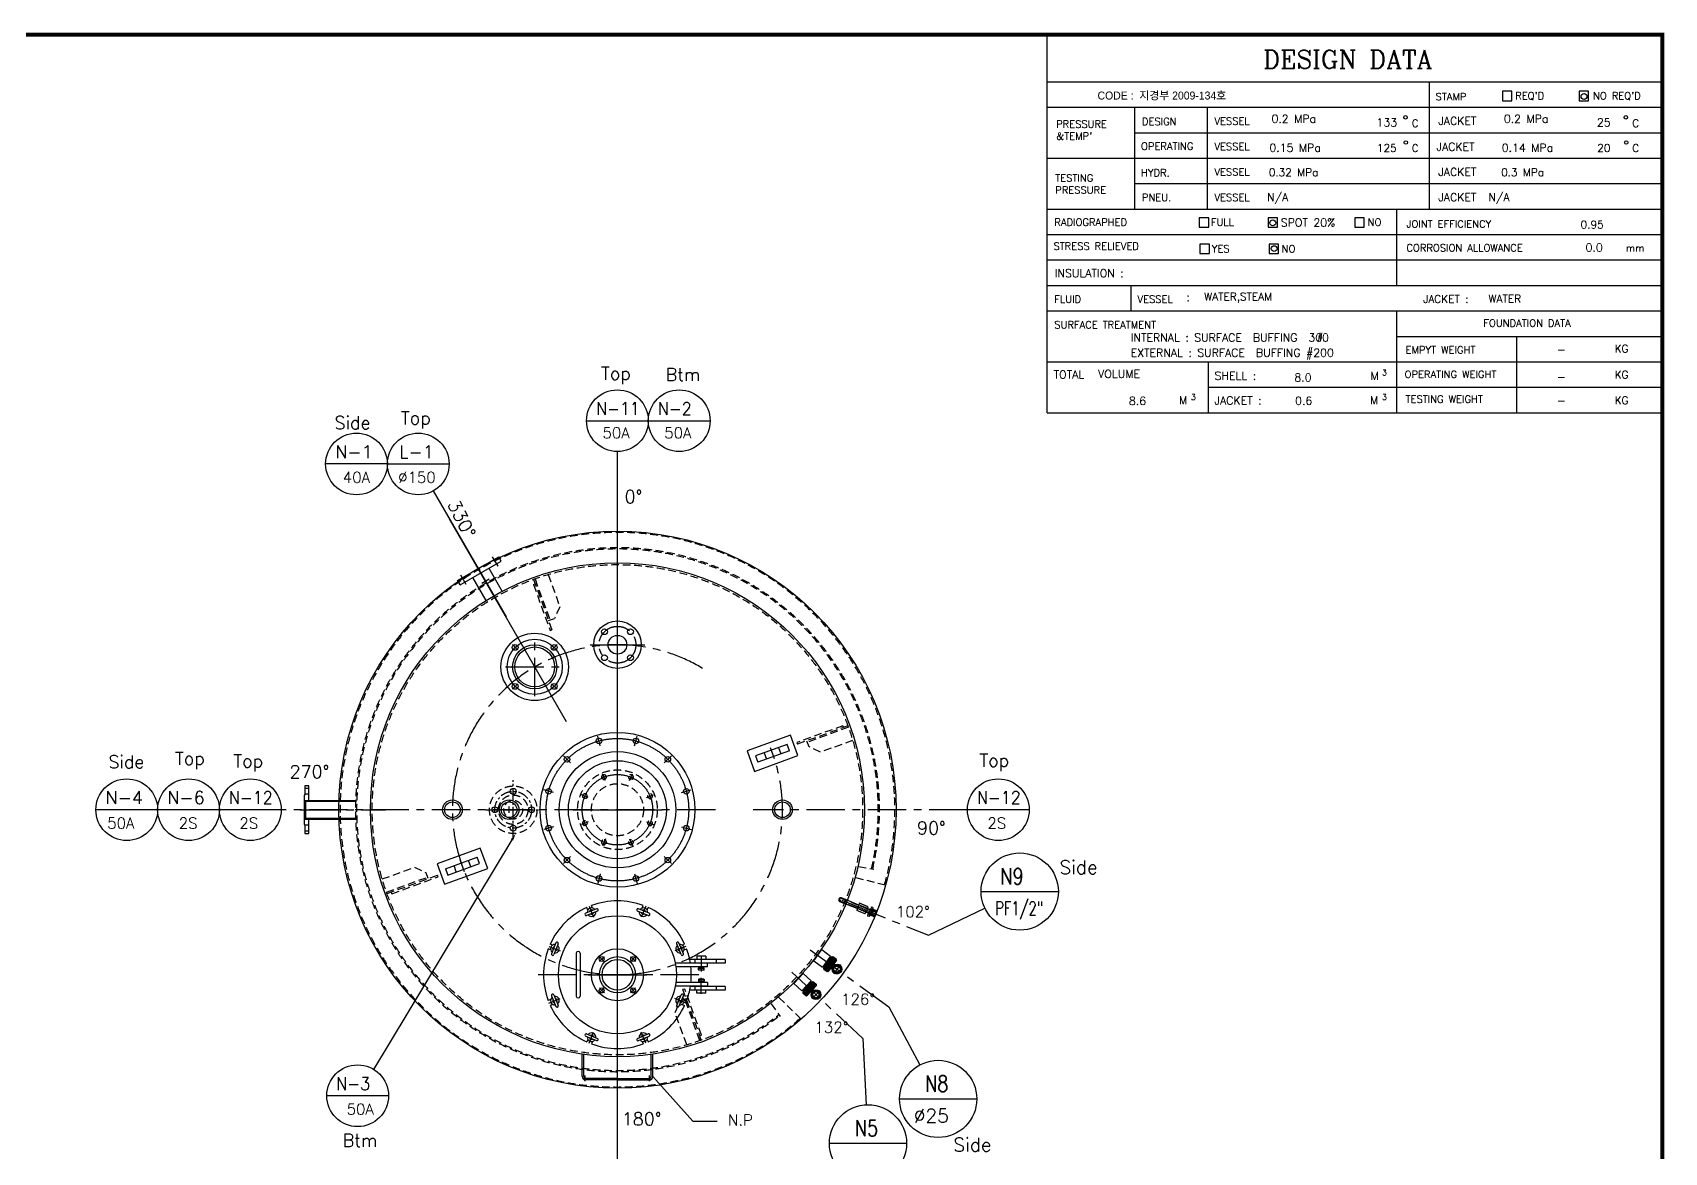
# Model space of a CAD drawing. Extents: x -25020 to 82531, y -53367 to 83281.
# Drawn here: x 4775 to 10098, y 3420 to 7075 of the extents above; entities that cross this region are included whole.
import ezdxf

# ---------------------------------------------------------------- set-up
doc = ezdxf.new("R2010")
doc.units = 0
doc.header["$LTSCALE"] = 100
doc.header["$MEASUREMENT"] = 0
for name, pattern in [('CADRA_SOLID', [0]), ('CENTER', [2, 1.25, -0.25, 0.25, -0.25]), ('CENTER2', [1.125, 0.75, -0.125, 0.125, -0.125]), ('HIDDEN', [0.375, 0.25, -0.125]), ('PHANTOM', [2.5, 1.25, -0.25, 0.25, -0.25, 0.25, -0.25])]:
    doc.linetypes.add(name, pattern=pattern)
doc.layers.get('0').update_dxf_attribs({"linetype": 'CONTINUOUS'})
for name, color, linetype in [('1', 1, 'CENTER'), ('2', 2, 'HIDDEN'), ('3', 3, 'CADRA_SOLID'), ('4', 4, 'CONTINUOUS'), ('CEN', 1, 'CENTER'), ('CENTER', 1, 'CENTER'), ('HIDDEN', 2, 'HIDDEN'), ('L1', 1, 'CENTER'), ('L3', 3, 'CONTINUOUS'), ('L8', 4, 'HIDDEN'), ('L9', 1, 'PHANTOM'), ('REV', 7, 'CONTINUOUS')]:
    doc.layers.add(name, color=color, linetype=linetype)
doc.layers.add('치수선', color=4, linetype='CONTINUOUS', lineweight=5)
doc.styles.add('LKK', font='')
doc.styles.add('ROMANC', font='romanc')
doc.styles.add('ROMANS', font='romans.shx')
doc.styles.get('LKK').set_extended_font_data('Dotum')

msp = doc.modelspace()

# ---------------------------------------------------------------- linework, layer by layer
at = {"lineweight": -2}
for p, q in [((6161.25, 5286.43), (6295.48, 5363.93)), ((6169.25, 5272.58), (6303.48, 5350.08)), ((6262.56, 5326.45), (6306.15, 5250.96)), ((6303.48, 5350.08), (6295.48, 5363.93)), ((6169.25, 5272.58), (6161.25, 5286.43)), ((6210.17, 5296.2), (6253.75, 5220.71)), ((6263.94, 5290.76), (6240.39, 5277.16)), ((5662.17, 4586.31), (5660.17, 4586.31)), ((5660.17, 4586.31), (5660.17, 4490.31)), ((5676.17, 4615.81), (5662.17, 4615.81)), ((5662.17, 4615.81), (5662.17, 4586.31)), ((5676.17, 4607.81), (5662.17, 4607.81)), ((5676.17, 4588.81), (5662.17, 4588.81)), ((5676.17, 4568.86), (5676.17, 4615.81)), ((5660.17, 4568.86), (5831.67, 4568.86)), ((5665.17, 4568.86), (5665.17, 4507.76)), ((5665.17, 4566.06), (5831.67, 4566.06)), ((5660.17, 4507.76), (5831.67, 4507.76)), ((5660.17, 4490.31), (5662.17, 4490.31)), ((5662.17, 4490.31), (5662.17, 4460.81)), ((5676.17, 4487.81), (5662.17, 4487.81)), ((5665.17, 4510.56), (5831.67, 4510.56)), ((5676.17, 4460.81), (5676.17, 4507.76)), ((5676.17, 4468.81), (5662.17, 4468.81)), ((5662.17, 4460.81), (5676.17, 4460.81)), ((6614.12, 4214.95), (6579.01, 4200.41)), ((6617.18, 4207.56), (6582.07, 4193.02)), ((6585.98, 4211.01), (6582.65, 4219.07)), ((6601.69, 4217.52), (6598.35, 4225.58)), ((6783.26, 4193.02), (6748.16, 4207.56)), ((6786.32, 4200.41), (6751.22, 4214.95)), ((6763.65, 4217.52), (6766.98, 4225.58)), ((6779.35, 4211.01), (6782.69, 4219.07)), ((7472.62, 4232.79), (7463.26, 4209.61)), ((7516.74, 4208.49), (7498.19, 4215.99)), ((7511.87, 4196.44), (7493.32, 4203.93)), ((6471.46, 4096.49), (6463.4, 4099.83)), ((6482.06, 4103.46), (6467.52, 4068.36)), ((6489.46, 4100.4), (6474.91, 4065.3)), ((6890.42, 4065.3), (6875.88, 4100.4)), ((6897.81, 4068.36), (6883.27, 4103.46)), ((6893.87, 4096.49), (6901.93, 4099.83)), ((6464.96, 4080.79), (6456.9, 4084.13)), ((6548.52, 4069.81), (6548.52, 3929.81)), ((6560.52, 4069.81), (6560.52, 3929.81)), ((6900.37, 4080.79), (6908.44, 4084.13)), ((7033.9, 4049.81), (6918.42, 4049.81)), ((6935.17, 4049.81), (6935.17, 4037.81)), ((6941.67, 4059.81), (6941.67, 4049.81)), ((6970.67, 4059.81), (6941.67, 4059.81)), ((6970.67, 4059.81), (6970.67, 4049.81)), ((7005.17, 4049.81), (7005.17, 4037.81)), ((7033.9, 4049.81), (7033.9, 4037.81)), ((7323.08, 4045.36), (7349.53, 4081.76)), ((7349.53, 4081.76), (7378.26, 4060.89)), ((7378.26, 4060.89), (7351.81, 4024.48)), ((7382.6, 4058.36), (7355.56, 4021.14)), ((7379.31, 4056.39), (7356.42, 4024.87)), ((7397.16, 4047.78), (7370.12, 4010.56)), ((7378.74, 4055.6), (7375.91, 4057.65)), ((7380.81, 4057.05), (7379.31, 4056.39)), ((7381.36, 4056.66), (7380.81, 4057.05)), ((7384.4, 4058.28), (7383.99, 4058.58)), ((7384.4, 4058.28), (7385.79, 4058.5)), ((7396.31, 4050.86), (7385.79, 4058.5)), ((7396.53, 4049.47), (7396.31, 4050.86)), ((6976.17, 4037.31), (6871.38, 4037.31)), ((6976.17, 4025.31), (6873.42, 4025.31)), ((7033.9, 4037.81), (6920.65, 4037.81)), ((6947.17, 4024.81), (6947.17, 4025.31)), ((6965.17, 4024.81), (6947.17, 4024.81)), ((6947.17, 4020.81), (6948.17, 4021.81)), ((6947.17, 4020.81), (6965.17, 4020.81)), ((6947.17, 4015.81), (6947.17, 4020.81)), ((6947.17, 4015.81), (6965.17, 4015.81)), ((6948.17, 4014.81), (6947.17, 4015.81)), ((6948.17, 4014.81), (6948.17, 4024.81)), ((6964.17, 4021.81), (6948.17, 4021.81)), ((6964.17, 4014.81), (6948.17, 4014.81)), ((6964.17, 4014.81), (6964.17, 4024.81)), ((6964.17, 4021.81), (6965.17, 4020.81)), ((6964.17, 4014.81), (6965.17, 4015.81)), ((6965.17, 4024.81), (6965.17, 4025.31)), ((6965.17, 4015.81), (6965.17, 4020.81)), ((6976.17, 4025.31), (6976.17, 4037.31)), ((7258.21, 3970.98), (7288.9, 4003.89)), ((7288.9, 4003.89), (7314.87, 3979.67)), ((7323.08, 4045.36), (7351.81, 4024.48)), ((7356.99, 4025.66), (7354.16, 4027.72)), ((7356.18, 4019.45), (7355.78, 4019.74)), ((7356.18, 4019.45), (7356.41, 4018.05)), ((7356.42, 4024.87), (7356.24, 4023.24)), ((7356.79, 4022.84), (7356.24, 4023.24)), ((7366.92, 4010.41), (7356.41, 4018.05)), ((7368.32, 4010.63), (7366.92, 4010.41)), ((7368.72, 4010.34), (7368.32, 4010.63)), ((7383.78, 4022.89), (7380.7, 4025.12)), ((7389.65, 4030.98), (7386.58, 4033.21)), ((6976.17, 3962.31), (6871.38, 3962.31)), ((6976.17, 3974.31), (6873.42, 3974.31)), ((7033.9, 3949.81), (6918.42, 3949.81)), ((7033.9, 3961.81), (6920.65, 3961.81)), ((6935.17, 3961.81), (6935.17, 3949.81)), ((6941.67, 3939.81), (6941.67, 3949.81)), ((6970.67, 3939.81), (6941.67, 3939.81)), ((6948.17, 3984.81), (6947.17, 3983.81)), ((6947.17, 3983.81), (6947.17, 3978.81)), ((6947.17, 3983.81), (6965.17, 3983.81)), ((6947.17, 3978.81), (6948.17, 3977.81)), ((6947.17, 3978.81), (6965.17, 3978.81)), ((6947.17, 3974.81), (6947.17, 3974.31)), ((6965.17, 3974.81), (6947.17, 3974.81)), ((6948.17, 3984.81), (6948.17, 3974.81)), ((6964.17, 3984.81), (6948.17, 3984.81)), ((6964.17, 3977.81), (6948.17, 3977.81)), ((6964.17, 3984.81), (6965.17, 3983.81)), ((6964.17, 3984.81), (6964.17, 3974.81)), ((6964.17, 3977.81), (6965.17, 3978.81)), ((6965.17, 3983.81), (6965.17, 3978.81)), ((6965.17, 3974.81), (6965.17, 3974.31)), ((6970.67, 3939.81), (6970.67, 3949.81)), ((6976.17, 3974.31), (6976.17, 3962.31)), ((7005.17, 3961.81), (7005.17, 3949.81)), ((7033.9, 3961.81), (7033.9, 3949.81)), ((7258.21, 3970.98), (7284.18, 3946.76)), ((7314.87, 3979.67), (7284.18, 3946.76)), ((7289.47, 3947.3), (7286.91, 3949.69)), ((7318.87, 3976.63), (7287.49, 3942.99)), ((7287.91, 3941.23), (7287.54, 3941.57)), ((7287.91, 3941.23), (7287.96, 3939.82)), ((7297.47, 3930.95), (7287.96, 3939.82)), ((7288.8, 3946.59), (7288.43, 3944.98)), ((7288.93, 3944.52), (7288.43, 3944.98)), ((7315.36, 3975.07), (7288.8, 3946.59)), ((7332.03, 3964.35), (7300.66, 3930.71)), ((7314.7, 3974.36), (7312.14, 3976.75)), ((7315.71, 3941.28), (7312.93, 3943.87)), ((7316.94, 3975.55), (7315.36, 3975.07)), ((7317.43, 3975.09), (7316.94, 3975.55)), ((7322.53, 3948.6), (7319.75, 3951.19)), ((7320.64, 3976.34), (7320.28, 3976.68)), ((7320.64, 3976.34), (7322.06, 3976.39)), ((7331.57, 3967.52), (7322.06, 3976.39)), ((7331.61, 3966.11), (7331.57, 3967.52)), ((6464.96, 3918.83), (6456.9, 3915.49)), ((6471.46, 3903.13), (6463.4, 3899.79)), ((6467.52, 3931.26), (6482.06, 3896.15)), ((6474.91, 3934.32), (6489.46, 3899.21)), ((6875.88, 3899.21), (6890.42, 3934.32)), ((6883.27, 3896.15), (6897.81, 3931.26)), ((6893.87, 3903.13), (6901.93, 3899.79)), ((6900.37, 3918.83), (6908.44, 3915.49)), ((7298.88, 3931), (7297.47, 3930.95)), ((7299.24, 3930.66), (7298.88, 3931)), ((6579.01, 3799.21), (6614.12, 3784.66)), ((6582.07, 3806.6), (6617.18, 3792.05)), ((6585.98, 3788.6), (6582.65, 3780.54)), ((6601.69, 3782.1), (6598.35, 3774.04)), ((6748.16, 3792.05), (6783.26, 3806.6)), ((6751.22, 3784.66), (6786.32, 3799.21)), ((6763.65, 3782.1), (6766.98, 3774.04)), ((6779.35, 3788.6), (6782.69, 3780.54))]:
    msp.add_line(p, q, dxfattribs=at)
at = {"color": 1, "linetype": 'CENTER', "lineweight": -2, "ltscale": 10}
for p, q in [((6643.26, 4633.44), (6634.05, 4655.67)), ((6722.07, 4633.44), (6731.28, 4655.67)), ((6587.54, 4577.71), (6565.3, 4586.92)), ((6777.79, 4577.71), (6800.03, 4586.92)), ((6537.01, 4538.31), (6828.33, 4538.31)), ((6587.54, 4498.9), (6565.3, 4489.69)), ((6777.79, 4498.9), (6800.03, 4489.69)), ((6643.26, 4443.18), (6634.05, 4420.94)), ((6722.07, 4443.18), (6731.28, 4420.94))]:
    msp.add_line(p, q, dxfattribs=at)
at = {"color": 0, "linetype": 'ByBlock', "lineweight": -2}
for p, q in [((7487.72, 4199.73), (7471.48, 4206.29)), ((7497.08, 4222.91), (7480.84, 4229.47))]:
    msp.add_line(p, q, dxfattribs=at)
at = {"color": 1, "lineweight": -2}
for p, q in [((7396.94, 4049.17), (7396.53, 4049.47)), ((7331.98, 3965.77), (7331.61, 3966.11))]:
    msp.add_line(p, q, dxfattribs=at)
at = {"color": 1, "linetype": 'CENTER', "lineweight": -2}
for p, q in [((7387.28, 4026.52), (7364.62, 4042.99)), ((7319.63, 3944.46), (7299.15, 3963.57))]:
    msp.add_line(p, q, dxfattribs=at)
at = {"linetype": 'CENTER2', "lineweight": -2, "ltscale": 20}
for p, q in [((6567.67, 3667.31), (6567.67, 3740.55)), ((6572.67, 3667.31), (6572.67, 3739.85)), ((6792.67, 3667.31), (6792.67, 3739.85)), ((6797.67, 3667.31), (6797.67, 3740.55))]:
    msp.add_line(p, q, dxfattribs=at)
at = {"linetype": 'Continuous', "lineweight": -2}
for p, q in [((6682.67, 3661.31), (6578.67, 3661.31)), ((6682.67, 3656.31), (6578.67, 3656.31)), ((6682.67, 3661.31), (6786.67, 3661.31)), ((6682.67, 3656.31), (6786.67, 3656.31))]:
    msp.add_line(p, q, dxfattribs=at)
at = {"linetype": 'Continuous', "lineweight": -2, "ltscale": 0.3}
msp.add_circle((6682.67, 4538.31), 909, dxfattribs=at)
at = {"linetype": 'Continuous', "lineweight": -2}
for centre, radius in [((6412.66, 5004.49), 110), ((6682.67, 5076.81), 77.5), ((6640.24, 5119.23), 9.5), ((6725.09, 5119.23), 9.5), ((6349.02, 5068.13), 9.5), ((6412.66, 5004.49), 72), ((6412.66, 5004.49), 65), ((6476.3, 5068.13), 9.5), ((6682.67, 5076.81), 30.55), ((6640.24, 5034.38), 9.5), ((6725.09, 5034.38), 9.5), ((6349.02, 4940.85), 9.5), ((6476.3, 4940.85), 9.5)]:
    msp.add_circle(centre, radius, dxfattribs=at)
at = {"color": 1, "linetype": 'CENTER', "lineweight": -2}
msp.add_circle((6682.67, 5076.81), 60, dxfattribs=at)
at = {"lineweight": -2}
for centre, radius in [((6682.67, 4538.31), 252.5), ((6622.49, 4762.89), 9), ((6742.84, 4762.89), 9), ((6682.67, 4538.31), 190), ((6518.26, 4702.71), 9), ((6682.67, 4538.31), 160), ((6847.07, 4702.71), 9), ((6458.09, 4598.48), 9), ((6907.24, 4598.48), 9), ((6144.17, 4538.3), 32), ((6144.17, 4538.3), 25.4), ((6329.17, 4538.32), 32), ((6329.17, 4538.32), 25.4), ((7221.17, 4538.3), 32), ((7221.17, 4538.3), 25.4), ((6458.09, 4478.13), 9), ((6907.24, 4478.13), 9), ((6518.26, 4373.91), 9), ((6847.07, 4373.91), 9), ((6622.49, 4313.73), 9), ((6742.84, 4313.73), 9), ((6682.67, 3999.81), 192.5), ((6682.67, 3999.81), 85), ((6631.4, 4051.07), 8), ((6682.67, 3999.81), 59), ((6682.67, 3999.81), 50), ((6733.93, 4051.07), 8), ((7399.01, 4018), 16), ((7399.01, 4018), 10), ((6631.4, 3948.54), 8), ((6733.93, 3948.54), 8), ((7330.24, 3934.57), 16), ((7330.24, 3934.57), 10)]:
    msp.add_circle(centre, radius, dxfattribs=at)
at = {"color": 1, "linetype": 'CENTER', "lineweight": -2, "ltscale": 10}
msp.add_circle((6682.67, 4538.31), 115, dxfattribs=at)
at = {"lineweight": -2}
for centre, radius, start, end in [((6682.67, 3999.81), 241, 114.52085, 155.47915), ((6598.09, 4203.98), 14, 39.10155, 185.89845), ((6598.09, 4203.98), 7.1, 56.78989, 168.21011), ((6682.67, 3999.81), 241, 69.52085, 110.47915), ((6615.65, 4211.26), 4, 292.5, 112.5), ((6749.69, 4211.26), 4, 67.5, 247.5), ((6767.24, 4203.98), 14, 354.10155, 140.89845), ((6767.24, 4203.98), 7.1, 11.78989, 123.21011), ((6682.67, 3999.81), 241, 24.52085, 65.47915), ((6580.54, 4196.71), 4, 112.5, 292.5), ((6598.09, 4203.98), 14, 219.10155, 5.89845), ((6598.09, 4203.98), 7.1, 236.78989, 348.21011), ((6767.24, 4203.98), 14, 174.10155, 320.89845), ((6767.24, 4203.98), 7.1, 191.78989, 303.21011), ((6784.79, 4196.71), 4, 247.5, 67.5), ((6485.76, 4101.93), 4, 337.5, 157.5), ((6879.57, 4101.93), 4, 22.5, 202.5), ((6682.67, 3999.81), 241, 159.52085, 200.47915), ((6478.49, 4084.38), 14, 84.10155, 230.89845), ((6471.22, 4066.83), 4, 157.5, 337.5), ((6478.49, 4084.38), 7.1, 101.78989, 213.21011), ((6478.49, 4084.38), 14, 264.10155, 50.89845), ((6478.49, 4084.38), 7.1, 281.78989, 33.21011), ((6554.52, 4069.81), 6, 0, 180), ((6886.84, 4084.38), 14, 129.10155, 275.89845), ((6886.84, 4084.38), 7.1, 146.78989, 258.21011), ((6886.84, 4084.38), 14, 309.10155, 95.89845), ((6886.84, 4084.38), 7.1, 326.78989, 78.21011), ((6894.11, 4066.83), 4, 202.5, 22.5), ((6682.67, 3999.81), 241, 8.95169, 20.47915), ((7383.41, 4057.77), 1, 54, 144), ((7396.35, 4048.36), 1, 324, 54), ((6682.67, 3999.81), 241, 353.92621, 6.07379), ((7356.37, 4020.55), 1, 144, 234), ((7369.31, 4011.15), 1, 234, 324), ((6682.67, 3999.81), 241, 339.52085, 351.04831), ((7288.22, 3942.3), 1, 137, 227), ((7319.6, 3975.95), 1, 47, 137), ((7331.3, 3965.03), 1, 317, 47), ((6682.67, 3999.81), 241, 204.52085, 245.47915), ((6478.49, 3915.23), 14, 129.10155, 275.89845), ((6471.22, 3932.79), 4, 22.5, 202.5), ((6478.49, 3915.23), 7.1, 146.78989, 258.21011), ((6478.49, 3915.23), 14, 309.10155, 95.89845), ((6478.49, 3915.23), 7.1, 326.78989, 78.21011), ((6485.76, 3897.68), 4, 202.5, 22.5), ((6554.52, 3929.81), 6, 180, 0), ((6682.67, 3999.81), 241, 294.52085, 335.47915), ((6886.84, 3915.23), 14, 84.10155, 230.89845), ((6879.57, 3897.68), 4, 157.5, 337.5), ((6886.84, 3915.23), 14, 264.10155, 50.89845), ((6886.84, 3915.23), 7.1, 281.78989, 33.21011), ((6894.11, 3932.79), 4, 337.5, 157.5), ((7299.93, 3931.39), 1, 227, 317), ((6580.54, 3802.9), 4, 67.5, 247.5), ((6598.09, 3795.63), 14, 174.10155, 320.89845), ((6598.09, 3795.63), 14, 354.10155, 140.89845), ((6598.09, 3795.63), 7.1, 191.78989, 303.21011), ((6598.09, 3795.63), 7.1, 11.78989, 123.21011), ((6615.65, 3788.36), 4, 247.5, 67.5), ((6749.69, 3788.36), 4, 112.5, 292.5), ((6767.24, 3795.63), 14, 39.10155, 185.89845), ((6767.24, 3795.63), 14, 219.10155, 5.89845), ((6767.24, 3795.63), 7.1, 56.78989, 168.21011), ((6767.24, 3795.63), 7.1, 236.78989, 348.21011), ((6784.79, 3802.9), 4, 292.5, 112.5), ((6682.67, 3999.81), 241, 249.52085, 290.47915)]:
    msp.add_arc(centre, radius, start, end, dxfattribs=at)
at = {"linetype": 'Continuous', "lineweight": -2, "ltscale": 20}
for centre, radius, start, end in [((6578.67, 3667.31), 11, 180, 270), ((6578.67, 3667.31), 6, 180, 270), ((6786.67, 3667.31), 6, 270, 0), ((6786.67, 3667.31), 11, 270, 0)]:
    msp.add_arc(centre, radius, start, end, dxfattribs=at)
at = {"layer": '1', "lineweight": -2}
for p, q in [((6293.15, 5332.97), (6275.5, 5363.54)), ((6189.23, 5272.97), (6171.58, 5303.54)), ((7824.68, 4538.31), (7125.58, 4538.31))]:
    msp.add_line(p, q, dxfattribs=at)
at = {"layer": '1', "color": 7, "linetype": 'Continuous', "lineweight": -2}
for p, q in [((7247.01, 4781.49), (7106.06, 4730.19)), ((7236.6, 4751.63), (7133.23, 4714.01)), ((7244.12, 4730.96), (7236.6, 4751.63)), ((7271.29, 4714.78), (7247.01, 4781.49)), ((7106.06, 4730.19), (7130.34, 4663.47)), ((7130.34, 4663.47), (7271.29, 4714.78)), ((7133.23, 4714.01), (7140.75, 4693.34)), ((7244.12, 4730.96), (7140.75, 4693.34)), ((6234.99, 4413.14), (6094.04, 4361.84)), ((6121.21, 4345.66), (6224.58, 4383.28)), ((6232.1, 4362.6), (6224.58, 4383.28)), ((6259.28, 4346.42), (6234.99, 4413.14)), ((6094.04, 4361.84), (6118.32, 4295.12)), ((6118.32, 4295.12), (6259.28, 4346.42)), ((6121.21, 4345.66), (6128.74, 4324.98)), ((6128.74, 4324.98), (6232.1, 4362.6))]:
    msp.add_line(p, q, dxfattribs=at)
at = {"layer": '1', "linetype": 'CENTER', "lineweight": -2, "ltscale": 0.3}
for p, q in [((6342.67, 4449.81), (6342.67, 4635.12)), ((6252.9, 4538.31), (6432.95, 4538.31))]:
    msp.add_line(p, q, dxfattribs=at)
at = {"layer": '1', "linetype": 'Continuous', "lineweight": -2}
for p, q in [((6319.17, 4538.32), (6339.17, 4538.32)), ((6329.17, 4528.32), (6329.17, 4548.32)), ((7697.41, 4128.49), (7881.62, 4216.84)), ((7568.07, 3895.17), (7669.65, 3705.53)), ((7483.07, 3792.05), (7493.89, 3575.29))]:
    msp.add_line(p, q, dxfattribs=at)
at = {"layer": '1', "linetype": 'CENTER', "lineweight": -2}
msp.add_line((6342.67, 4538.31), (6342.67, 4538.31), dxfattribs=at)
at = {"layer": '1', "linetype": 'Continuous', "lineweight": -2, "ltscale": 0.3}
msp.add_lwpolyline([(6338.41, 4439.88), (5887, 3690.98)], dxfattribs=at)
at = {"layer": '1', "color": 7, "linetype": 'Continuous', "lineweight": -2}
msp.add_circle((6682.67, 4538.31), 806, dxfattribs=at)
at = {"layer": '1', "linetype": 'CENTER', "lineweight": -2, "ltscale": 0.3}
msp.add_circle((6342.67, 4538.31), 60, dxfattribs=at)
at = {"layer": '1', "linetype": 'Continuous', "lineweight": -2, "ltscale": 0.3}
for centre in [(6342.67, 4598.31), (6282.67, 4538.31), (6402.67, 4538.31), (6342.67, 4478.31)]:
    msp.add_circle(centre, 9.5, dxfattribs=at)
msp.add_solid([(6334.84, 4442.03), (6351.32, 4461.29), (6341.98, 4437.73)], dxfattribs=at)
at = {"layer": '2', "lineweight": -2}
for p, q in [((6408.55, 5273.87), (6414.18, 5275.92)), ((6408.55, 5273.87), (6463.26, 5123.54)), ((6409.05, 5290.02), (6469.24, 5124.65)), ((6413.75, 5291.73), (6462.76, 5157.09)), ((6456.57, 5305.65), (6494.78, 5200.67)), ((6494.78, 5200.67), (6476.85, 5162.22)), ((6458.06, 5155.38), (6476.85, 5162.22)), ((6463.26, 5123.54), (6468.9, 5125.59)), ((7418.23, 4812.43), (7267.9, 4757.71)), ((7434.38, 4811.92), (7269.01, 4751.73)), ((7436.09, 4807.22), (7301.45, 4758.22)), ((7418.23, 4812.43), (7420.28, 4806.79)), ((7267.9, 4757.71), (7269.95, 4752.07)), ((7299.74, 4762.91), (7306.58, 4744.12)), ((7345.03, 4726.19), (7306.58, 4744.12)), ((7450.01, 4764.4), (7345.03, 4726.19)), ((5915.32, 4312.22), (6020.3, 4350.42)), ((5929.24, 4269.39), (6063.88, 4318.4)), ((5930.95, 4264.7), (6096.32, 4324.88)), ((5947.1, 4264.19), (6097.44, 4318.9)), ((6020.3, 4350.42), (6058.75, 4332.49)), ((6065.59, 4313.7), (6058.75, 4332.49)), ((6097.44, 4318.9), (6095.38, 4324.54)), ((5947.1, 4264.19), (5945.05, 4269.83)), ((6956.28, 3786.59), (6896.09, 3951.96)), ((6902.07, 3953.08), (6896.43, 3951.02)), ((6956.79, 3802.74), (6902.07, 3953.08)), ((6870.55, 3875.94), (6888.48, 3914.4)), ((6907.27, 3921.24), (6888.48, 3914.4)), ((6951.58, 3784.88), (6902.57, 3919.53)), ((6908.76, 3770.96), (6870.55, 3875.94)), ((6956.79, 3802.74), (6951.15, 3800.69))]:
    msp.add_line(p, q, dxfattribs=at)
for centre, radius in [((6682.67, 4538.31), 130), ((6638.66, 4644.55), 7), ((6726.68, 4644.55), 7), ((6576.42, 4582.32), 7), ((6682.67, 4538.31), 85), ((6788.91, 4582.32), 7), ((6576.42, 4494.3), 7), ((6788.91, 4494.3), 7), ((6638.66, 4432.06), 7), ((6726.68, 4432.06), 7)]:
    msp.add_circle(centre, radius, dxfattribs=at)
for centre, start, end in [((6638.66, 4644.55), 345.90231, 306.49846), ((6726.68, 4644.55), 300.90231, 261.49846), ((6576.42, 4582.32), 30.90231, 351.49846), ((6788.91, 4582.32), 255.90231, 216.49846), ((6576.42, 4494.3), 75.90231, 36.49846), ((6788.91, 4494.3), 210.90231, 171.49846), ((6638.66, 4432.06), 120.90231, 81.49846), ((6726.68, 4432.06), 165.90231, 126.49846)]:
    msp.add_arc(centre, 8, start, end, dxfattribs=at)
at = {"layer": '3', "linetype": 'HIDDEN', "lineweight": -2}
for radius in [77.5, 48, 30.55]:
    msp.add_circle((6342.67, 4538.31), radius, dxfattribs=at)
at = {"layer": '4', "lineweight": -2}
for p, q in [((0, 7068.26), (10092.04, 7068.26)), ((10092.04, 7068.26), (10092.04, 0)), ((6590.13, 4223.21), (6605.06, 4187.16)), ((6775.2, 4223.21), (6760.27, 4187.16)), ((7408.16, 4238.75), (7408.28, 4238.3)), ((7413.28, 4248.73), (7412.59, 4250.52)), ((7413.61, 4248.86), (7413.03, 4250.39)), ((7413.28, 4248.73), (7415.21, 4249.51)), ((7413.95, 4248.99), (7413.48, 4250.21)), ((7414.29, 4249.12), (7413.94, 4250.03)), ((7414.63, 4249.25), (7414.4, 4249.84)), ((7414.97, 4249.39), (7414.86, 4249.65)), ((7465.4, 4208.96), (7465.21, 4208.82)), ((6459.26, 4092.35), (6495.32, 4077.41)), ((6906.07, 4092.35), (6870.02, 4077.41)), ((6970.67, 4049.81), (6941.67, 4049.81)), ((6970.67, 3949.81), (6941.67, 3949.81)), ((6459.26, 3907.27), (6495.32, 3922.2)), ((6906.07, 3907.27), (6870.02, 3922.2)), ((6590.13, 3776.4), (6605.06, 3812.46)), ((6775.2, 3776.4), (6760.27, 3812.46))]:
    msp.add_line(p, q, dxfattribs=at)
at = {"layer": '4', "color": 1, "linetype": 'CENTER', "lineweight": -2, "ltscale": 20}
for p, q in [((6682.67, 3358.25), (6682.67, 5707.19)), ((6081.89, 5578.88), (6319.43, 5167.45)), ((6356.77, 5060.38), (6339.77, 5077.38)), ((6468.55, 5060.38), (6485.55, 5077.38)), ((6593.18, 5076.81), (6771.96, 5076.81)), ((6356.77, 4948.6), (6339.77, 4931.6)), ((6468.55, 4948.6), (6485.55, 4931.6)), ((6626.74, 4747.04), (6618.24, 4778.73)), ((6738.6, 4747.04), (6747.09, 4778.73)), ((6529.87, 4691.11), (6506.66, 4714.31)), ((6835.47, 4691.11), (6858.67, 4714.31)), ((6473.94, 4594.24), (6442.24, 4602.73)), ((6891.39, 4594.24), (6923.09, 4602.73)), ((6473.94, 4482.38), (6442.24, 4473.89)), ((6891.39, 4482.38), (6923.09, 4473.89)), ((6529.87, 4385.51), (6506.66, 4362.3)), ((6835.47, 4385.51), (6858.67, 4362.3)), ((6626.74, 4329.58), (6618.24, 4297.88)), ((6738.6, 4329.58), (6747.09, 4297.88)), ((6639.41, 4043.07), (6623.4, 4059.08)), ((6682.67, 3904.74), (6682.67, 4094.88)), ((6725.93, 4043.07), (6741.94, 4059.08)), ((6587.59, 3999.81), (6777.74, 3999.81)), ((6639.41, 3956.55), (6623.4, 3940.54)), ((6725.93, 3956.55), (6741.94, 3940.54))]:
    msp.add_line(p, q, dxfattribs=at)
at = {"layer": '4', "color": 1, "linetype": 'CENTER2', "lineweight": -2, "ltscale": 20}
for p, q in [((6516.08, 4825.35), (6134.35, 5486.53)), ((6577.67, 3652.32), (6577.67, 3670.32)), ((6787.67, 3652.32), (6787.67, 3670.32))]:
    msp.add_line(p, q, dxfattribs=at)
at = {"layer": '4', "color": 7, "lineweight": -2}
for p, q in [((7464.73, 4215.49), (7408.49, 4238.21)), ((7470.38, 4227.22), (7413.36, 4250.26)), ((7491.08, 4198.37), (7463.26, 4209.61)), ((7500.44, 4221.55), (7472.62, 4232.79)), ((7491.08, 4198.37), (7500.44, 4221.55)), ((7500.08, 4193.97), (7505.03, 4206.21)), ((7509.98, 4218.45), (7505.03, 4206.21)), ((7512.94, 4212.51), (7509.27, 4213.99)), ((7511.72, 4220.34), (7509.98, 4218.45)), ((7518.23, 4212.2), (7510.37, 4192.73)), ((7515.54, 4216.21), (7510.59, 4203.97)), ((7515.59, 4218.77), (7511.72, 4220.34)), ((7515.59, 4218.77), (7515.54, 4216.21)), ((7527.97, 4208.27), (7518.23, 4212.2)), ((7528.8, 4206.32), (7522.06, 4189.63)), ((7527.97, 4208.27), (7528.8, 4206.32)), ((7500.03, 4191.41), (7500.08, 4193.97)), ((7503.91, 4189.84), (7500.03, 4191.41)), ((7506.35, 4196.19), (7502.68, 4197.67)), ((7503.91, 4189.84), (7505.65, 4191.73)), ((7505.65, 4191.73), (7510.59, 4203.97)), ((7520.1, 4188.8), (7510.37, 4192.73)), ((7520.1, 4188.8), (7522.06, 4189.63))]:
    msp.add_line(p, q, dxfattribs=at)
at = {"layer": '4', "color": 1, "linetype": 'CENTER', "lineweight": -2, "ltscale": 7}
for p, q in [((6956.17, 4061.94), (6956.17, 4010.11)), ((6956.17, 3937.67), (6956.17, 3989.51))]:
    msp.add_line(p, q, dxfattribs=at)
at = {"layer": '4', "linetype": 'Continuous', "lineweight": -2}
for p, q in [((6797.67, 3667.31), (6929.16, 3521.31)), ((6929.16, 3521.31), (7008.16, 3521.31))]:
    msp.add_line(p, q, dxfattribs=at)
at = {"layer": '4', "lineweight": -2, "const_width": 12.76}
msp.add_lwpolyline([(0, 7068.26), (10092.04, 7068.26), (10092.04, 0), (0, 0), (0, 7068.26)], dxfattribs=at)
at = {"layer": '4', "lineweight": -2}
for points in [[(9569.99, 6883.23), (9569.99, 6852.36), (9600.85, 6852.36), (9600.85, 6883.23)], [(9820.53, 6883.23), (9820.53, 6852.36), (9851.4, 6852.36), (9851.4, 6883.23)], [(8580.89, 6470.49), (8580.89, 6439.63), (8611.75, 6439.63), (8611.75, 6470.49)], [(8805.72, 6470.49), (8805.72, 6439.63), (8836.58, 6439.63), (8836.58, 6470.49)], [(9088.42, 6470.49), (9088.42, 6439.63), (9119.28, 6439.63), (9119.28, 6470.49)], [(8583.08, 6384.35), (8583.08, 6353.48), (8613.94, 6353.48), (8613.94, 6384.35)], [(8808.64, 6384.35), (8808.64, 6353.48), (8839.5, 6353.48), (8839.5, 6384.35)]]:
    msp.add_lwpolyline(points, close=True, dxfattribs=at)
for centre, radius in [((9836.25, 6866.39), 9.49), ((9253.69, 6798.06), 5.71), ((9972.88, 6798.06), 5.71), ((9254.84, 6716.15), 5.71), ((9974.03, 6716.15), 5.71), ((8820.78, 6453.65), 9.49), ((8825.37, 6369.69), 9.49)]:
    msp.add_circle(centre, radius, dxfattribs=at)
at = {"layer": '4', "linetype": 'HIDDEN', "lineweight": -2}
msp.add_circle((6682.67, 4538.31), 800, dxfattribs=at)
at = {"layer": '4', "color": 1, "linetype": 'CENTER', "lineweight": -2, "ltscale": 20}
msp.add_circle((6682.67, 4538.31), 232.5, dxfattribs=at)
at = {"layer": '4', "color": 7, "lineweight": -2}
for centre, radius, start, end in [((7410.92, 4244.24), 6.5, 68, 248), ((7540.66, 4191.82), 38.43, 157.99669, 171.23341), ((7540.66, 4191.82), 38.43, 144.76659, 158.00331), ((7519.29, 4214.82), 10, 158.65147, 184.36257), ((7474.96, 4218.37), 38.43, 337.99669, 351.23341), ((7506.31, 4220.06), 10, 311.63743, 337.34853), ((7509.31, 4190.12), 10, 131.63743, 157.34853), ((7496.33, 4195.37), 10, 338.65147, 4.36257), ((7474.96, 4218.36), 38.43, 324.76659, 338.00331)]:
    msp.add_arc(centre, radius, start, end, dxfattribs=at)
at = {"layer": '4', "color": 1, "linetype": 'CENTER', "lineweight": -2, "ltscale": 20}
for start, end in [(126.04413, 143.95587), (36.04413, 53.95587), (216.04413, 233.95587), (306.04413, 323.95587)]:
    msp.add_arc((6682.67, 3999.81), 72.5, start, end, dxfattribs=at)
at = {"layer": '4', "lineweight": -2}
msp.add_arc((6886.84, 3915.23), 7.1, 101.78989, 213.21011, dxfattribs=at)
at = {"layer": 'CEN', "linetype": 'Continuous', "lineweight": -2}
msp.add_circle((6412.66, 5004.49), 90, dxfattribs=at)
at = {"layer": 'CENTER', "lineweight": -2}
for p, q in [((6412.66, 4909.41), (6412.66, 5099.56)), ((6317.59, 5004.49), (6507.73, 5004.49)), ((7002.26, 4538.31), (5585.57, 4538.31)), ((6948.46, 3999.81), (6416.87, 3999.81))]:
    msp.add_line(p, q, dxfattribs=at)
msp.add_arc((6682.67, 4538.31), 538.5, 58.94036, 17.40999, dxfattribs=at)
at = {"layer": 'HIDDEN', "linetype": 'HIDDEN', "lineweight": -2, "ltscale": 0.1}
for p, q in [((6575.67, 3656.72), (6575.67, 3662.11)), ((6576.07, 3656.72), (6576.07, 3662.11)), ((6579.27, 3656.31), (6579.27, 3661.31)), ((6579.67, 3656.31), (6579.67, 3661.31)), ((6785.67, 3656.31), (6785.67, 3661.31)), ((6786.07, 3656.31), (6786.07, 3661.31)), ((6789.27, 3656.72), (6789.27, 3662.11)), ((6789.67, 3656.72), (6789.67, 3662.11))]:
    msp.add_line(p, q, dxfattribs=at)
at = {"layer": 'L1', "lineweight": -2}
for p, q in [((7195.32, 4704.31), (7182.29, 4740.11)), ((6170.01, 4372.4), (6183.04, 4336.59)), ((7531.23, 4195.63), (7401.79, 4247.92)), ((7440.36, 4232.34), (7697.41, 4128.49)), ((7528.8, 4206.32), (7517.67, 4210.81)), ((7527.97, 4208.27), (7520.1, 4188.8)), ((7522.06, 4189.63), (7510.93, 4194.12)), ((7311.7, 4081.44), (7568.07, 3895.17)), ((7251.31, 4008.18), (7483.07, 3792.05)), ((7409.95, 4033.05), (7388.07, 4002.95)), ((7342.93, 3948.18), (7317.55, 3920.97))]:
    msp.add_line(p, q, dxfattribs=at)
for centre in [(7399.01, 4018), (7330.24, 3934.57)]:
    msp.add_circle(centre, 13, dxfattribs=at)
at = {"layer": 'L3', "lineweight": -2}
for p, q in [((8084.21, 5834.06), (8084.21, 7060.61)), ((8084.21, 6914.3), (10092.04, 6914.3)), ((9332.31, 6498.82), (9332.31, 6914.3)), ((8084.21, 6831.2), (10092.04, 6831.2)), ((8370.78, 6498.82), (8370.78, 6831.2)), ((8608.2, 6498.82), (8608.2, 6831.2)), ((8370.78, 6748.11), (10092.04, 6748.11)), ((8084.21, 6665.01), (10092.04, 6665.01)), ((8370.78, 6581.92), (10092.04, 6581.92)), ((8084.21, 6498.82), (10092.04, 6498.82)), ((9225.48, 6249.53), (9225.48, 6498.82)), ((8084.21, 6415.72), (10092.04, 6415.72)), ((8084.21, 6332.63), (10092.04, 6332.63)), ((8084.21, 6249.53), (10092.04, 6249.53)), ((8358.91, 6166.44), (8358.91, 6249.53)), ((8084.21, 6166.44), (10092.04, 6166.44)), ((9225.48, 5834.06), (9225.48, 6166.44)), ((9225.48, 6083.34), (10092.04, 6083.34)), ((9617.21, 5834.06), (9617.21, 6083.34)), ((8084.21, 6000.25), (10092.04, 6000.25)), ((8609.48, 6000.25), (8609.48, 5834.06)), ((8609.48, 5917.15), (10092.04, 5917.15)), ((6581.9, 5807.95), (6783.43, 5807.95)), ((6783.43, 5807.95), (6984.95, 5807.95)), ((8084.21, 5834.06), (10092.04, 5834.06)), ((5932.03, 5666.87), (5730.51, 5666.87)), ((5932.03, 5666.87), (6133.56, 5666.87)), ((7208.41, 4741.37), (7215.93, 4720.7)), ((7161.42, 4724.27), (7168.95, 4703.6)), ((5182.53, 4538.31), (4981, 4538.31)), ((5384.05, 4538.31), (5182.53, 4538.31)), ((5585.57, 4538.31), (5384.05, 4538.31)), ((8026.2, 4538.31), (7824.68, 4538.31)), ((6203.91, 4352.34), (6196.39, 4373.02)), ((6156.93, 4335.24), (6149.4, 4355.92)), ((7869.23, 4271.31), (8121.14, 4271.31)), ((7356.18, 4019.45), (7384.4, 4058.28)), ((7356.24, 4023.24), (7380.81, 4057.05)), ((7385.79, 4058.5), (7356.41, 4018.05)), ((7396.31, 4050.86), (7366.92, 4010.41)), ((7396.53, 4049.47), (7368.32, 4010.63)), ((7377.45, 4047.02), (7387.97, 4039.37)), ((7378.04, 4047.82), (7388.55, 4040.18)), ((7378.56, 4048.55), (7389.08, 4040.91)), ((7379.04, 4049.2), (7389.55, 4041.56)), ((7379.51, 4049.85), (7390.02, 4042.21)), ((7379.98, 4050.49), (7390.49, 4042.85)), ((7380.45, 4051.14), (7390.96, 4043.5)), ((7380.92, 4051.79), (7391.43, 4044.15)), ((7381.39, 4052.44), (7391.9, 4044.79)), ((7381.86, 4053.08), (7392.37, 4045.44)), ((7382.33, 4053.73), (7392.84, 4046.09)), ((7382.8, 4054.38), (7393.31, 4046.74)), ((7383.27, 4055.02), (7393.78, 4047.38)), ((7383.74, 4055.67), (7394.25, 4048.03)), ((7384.21, 4056.32), (7394.72, 4048.68)), ((7384.68, 4056.97), (7395.19, 4049.33)), ((7385.15, 4057.61), (7395.67, 4049.97)), ((7385.62, 4058.26), (7396.14, 4050.62)), ((7356.58, 4018.3), (7367.1, 4010.65)), ((7357.05, 4018.94), (7367.57, 4011.3)), ((7357.52, 4019.59), (7368.04, 4011.95)), ((7357.99, 4020.24), (7368.51, 4012.6)), ((7358.46, 4020.88), (7368.98, 4013.24)), ((7358.93, 4021.53), (7369.45, 4013.89)), ((7359.4, 4022.18), (7369.92, 4014.54)), ((7359.87, 4022.83), (7370.39, 4015.18)), ((7360.34, 4023.47), (7370.86, 4015.83)), ((7360.81, 4024.12), (7371.33, 4016.48)), ((7361.28, 4024.77), (7371.8, 4017.13)), ((7361.75, 4025.41), (7372.27, 4017.77)), ((7362.22, 4026.06), (7372.74, 4018.42)), ((7362.69, 4026.71), (7373.21, 4019.07)), ((7363.16, 4027.36), (7373.68, 4019.72)), ((7363.64, 4028), (7374.15, 4020.36)), ((7364.16, 4028.73), (7374.68, 4021.09)), ((7364.75, 4029.54), (7375.27, 4021.9)), ((7365.46, 4030.51), (7375.97, 4022.87)), ((7366.22, 4031.56), (7376.74, 4023.92)), ((7367.04, 4032.7), (7377.56, 4025.05)), ((7367.93, 4033.91), (7378.44, 4026.27)), ((7368.87, 4035.2), (7379.38, 4027.56)), ((7369.92, 4036.66), (7380.44, 4029.02)), ((7372.28, 4039.9), (7382.79, 4032.26)), ((7373.33, 4041.35), (7383.85, 4033.71)), ((7374.27, 4042.65), (7384.79, 4035.01)), ((7375.16, 4043.86), (7385.67, 4036.22)), ((7375.98, 4044.99), (7386.5, 4037.35)), ((7376.74, 4046.04), (7387.26, 4038.4)), ((7287.91, 3941.23), (7320.64, 3976.34)), ((7322.06, 3976.39), (7287.96, 3939.82)), ((7288.16, 3940.04), (7297.67, 3931.17)), ((7288.43, 3944.98), (7316.94, 3975.55)), ((7288.71, 3940.62), (7298.22, 3931.76)), ((7289.25, 3941.21), (7298.76, 3932.34)), ((7289.8, 3941.79), (7299.31, 3932.93)), ((7290.34, 3942.38), (7299.85, 3933.51)), ((7290.89, 3942.96), (7300.4, 3934.1)), ((7291.44, 3943.55), (7300.94, 3934.68)), ((7291.98, 3944.13), (7301.49, 3935.27)), ((7292.53, 3944.72), (7302.03, 3935.85)), ((7293.07, 3945.3), (7302.58, 3936.44)), ((7293.62, 3945.89), (7303.13, 3937.02)), ((7294.16, 3946.47), (7303.67, 3937.61)), ((7294.71, 3947.06), (7304.22, 3938.19)), ((7295.26, 3947.64), (7304.76, 3938.78)), ((7295.8, 3948.23), (7305.31, 3939.36)), ((7296.35, 3948.81), (7305.85, 3939.95)), ((7296.96, 3949.47), (7306.47, 3940.61)), ((7331.57, 3967.52), (7297.47, 3930.95)), ((7297.64, 3950.2), (7307.15, 3941.34)), ((7298.46, 3951.08), (7307.97, 3942.21)), ((7331.61, 3966.11), (7298.88, 3931)), ((7299.35, 3952.03), (7308.85, 3943.17)), ((7300.3, 3953.06), (7309.81, 3944.19)), ((7301.32, 3954.15), (7310.83, 3945.29)), ((7302.42, 3955.32), (7311.92, 3946.46)), ((7303.64, 3956.64), (7313.15, 3947.77)), ((7306.37, 3959.56), (7315.88, 3950.7)), ((7307.6, 3960.88), (7317.11, 3952.02)), ((7308.69, 3962.05), (7318.2, 3953.19)), ((7309.71, 3963.15), (7319.22, 3954.28)), ((7310.67, 3964.17), (7320.18, 3955.31)), ((7311.55, 3965.12), (7321.06, 3956.26)), ((7312.37, 3966), (7321.88, 3957.13)), ((7313.06, 3966.73), (7322.56, 3957.87)), ((7313.67, 3967.39), (7323.18, 3958.52)), ((7314.21, 3967.98), (7323.72, 3959.11)), ((7314.76, 3968.56), (7324.27, 3959.69)), ((7315.31, 3969.15), (7324.81, 3960.28)), ((7315.85, 3969.73), (7325.36, 3960.86)), ((7316.4, 3970.32), (7325.9, 3961.45)), ((7316.94, 3970.9), (7326.45, 3962.03)), ((7317.49, 3971.49), (7327, 3962.62)), ((7318.03, 3972.07), (7327.54, 3963.2)), ((7318.58, 3972.66), (7328.09, 3963.79)), ((7319.12, 3973.24), (7328.63, 3964.37)), ((7319.67, 3973.83), (7329.18, 3964.96)), ((7320.22, 3974.41), (7329.72, 3965.55)), ((7320.76, 3975), (7330.27, 3966.13)), ((7321.31, 3975.58), (7330.81, 3966.72)), ((7321.85, 3976.17), (7331.36, 3967.3)), ((5935.74, 3604.68), (5734.22, 3604.68)), ((7603.16, 3594.5), (7855.07, 3594.5)), ((7374.21, 3449.5), (7626.11, 3449.5))]:
    msp.add_line(p, q, dxfattribs=at)
for centre, radius in [((6682.67, 5807.95), 100.76), ((6884.19, 5807.95), 100.76), ((5831.27, 5666.87), 100.76), ((6032.79, 5666.87), 100.76), ((5081.76, 4538.31), 100.76), ((5283.29, 4538.31), 100.76), ((5484.81, 4538.31), 100.76), ((7925.44, 4538.31), 100.76), ((7995.19, 4271.31), 125.95), ((5834.98, 3604.68), 100.76), ((7729.11, 3594.5), 125.95), ((7500.16, 3449.5), 125.95)]:
    msp.add_circle(centre, radius, dxfattribs=at)
at = {"layer": 'L8', "lineweight": -2}
for p, q in [((7459.68, 4317.06), (7557.83, 4292.59)), ((7469.22, 4352.66), (7519.27, 4343.83)), ((7409.49, 4239.37), (7407.75, 4238.56)), ((7408.49, 4238.9), (7408.7, 4238.12)), ((7408.83, 4239.06), (7409.13, 4237.95)), ((7466.05, 4216.52), (7409.03, 4239.55)), ((7409.16, 4239.21), (7409.55, 4237.78)), ((7409.49, 4239.37), (7409.97, 4237.61)), ((7469.06, 4226.19), (7412.81, 4248.92)), ((7493.32, 4203.93), (7464.73, 4215.49)), ((7493.87, 4205.28), (7466.05, 4216.52)), ((7497.65, 4214.64), (7469.06, 4226.19)), ((7498.19, 4215.99), (7470.38, 4227.22)), ((7516.19, 4207.15), (7497.65, 4214.64)), ((7527.32, 4202.66), (7516.19, 4207.15)), ((7527.86, 4204), (7516.74, 4208.49)), ((7512.41, 4197.78), (7493.87, 4205.28)), ((7522.99, 4191.95), (7511.87, 4196.44)), ((7523.54, 4193.29), (7512.41, 4197.78)), ((7184.48, 3905.24), (7213.78, 3863.4)), ((7209.2, 3925.65), (7282.26, 3855.1))]:
    msp.add_line(p, q, dxfattribs=at)
msp.add_arc((7410.92, 4244.24), 5.05, 68, 248, dxfattribs=at)
at = {"layer": 'L9', "linetype": 'CENTER', "lineweight": -2}
msp.add_line((5647.67, 4538.31), (5925.68, 4538.31), dxfattribs=at)
at = {"layer": 'L9', "color": 4, "linetype": 'HIDDEN', "lineweight": -2}
for radius, start, end in [(905, 344.30942, 311.24951), (855, 346.89944, 308.21471), (851, 346.88485, 308.22984)]:
    msp.add_arc((6682.67, 4538.31), radius, start, end, dxfattribs=at)
at = {"layer": '치수선', "linetype": 'Continuous', "lineweight": -2}
for p, q in [((7410.92, 4244.24), (7408.49, 4238.21)), ((7439.2, 4232.81), (7436.76, 4226.78))]:
    msp.add_line(p, q, dxfattribs=at)

# ---------------------------------------------------------------- texts
at = {"layer": '4', "color": 7, "lineweight": -2, "style": 'ROMANC'}
msp.add_text('DESIGN DATA', height=59.3538, dxfattribs=at).set_placement((8789.29, 6957.65))
at = {"layer": '4', "lineweight": -2}
for s, height, style, p in [('CODE :  지경부 2009-134호', 26, 'LKK', (8249.17, 6856.29)), ('STAMP', 23.742, 'ROMANS', (9352.1, 6853.74)), ("REQ'D", 23.742, 'ROMANS', (9611.87, 6856.63)), ("NO REQ'D", 23.742, 'ROMANS', (9865.85, 6856.63)), ('PRESSURE', 23.742, 'ROMANS', (8113.91, 6764.27)), ('DESIGN', 23.742, 'ROMANS', (8393.87, 6772.93)), ('VESSEL', 23.742, 'ROMANS', (8630.54, 6774)), ('0.2 MPa', 26.116, 'ROMANS', (8816.76, 6780.31)), ('133', 26.116, 'ROMANS', (9159.24, 6768.61)), ('C', 25.23, 'ROMANS', (9274.02, 6766.34)), ('JACKET', 26.116, 'ROMANS', (9360.88, 6773.47)), ('0.2 MPa', 26.116, 'ROMANS', (9574.77, 6780.31)), ('25', 26.116, 'ROMANS', (9878.43, 6768.61)), ('C', 25.23, 'ROMANS', (9993.21, 6766.34)), ("&TEMP'", 23.742, 'ROMANS', (8113.91, 6725.26)), ('OPERATING', 23.742, 'ROMANS', (8390.99, 6692.11)), ('VESSEL', 23.742, 'ROMANS', (8630.54, 6690.9)), ('0.15 MPa', 26.116, 'ROMANS', (8809.85, 6685.86)), ('125', 25.225, 'ROMANS', (9160.05, 6685.47)), ('C', 25.23, 'ROMANS', (9274.02, 6685.09)), ('JACKET', 26.116, 'ROMANS', (9355.12, 6689.13)), ('0.14 MPa', 26.116, 'ROMANS', (9567.86, 6685.86)), ('20', 25.225, 'ROMANS', (9879.24, 6685.47)), ('C', 25.23, 'ROMANS', (9993.21, 6685.09)), ('TESTING', 23.742, 'ROMANS', (8111.02, 6588.21)), ('HYDR.', 23.742, 'ROMANS', (8390.99, 6605.52)), ('VESSEL', 23.742, 'ROMANS', (8630.54, 6607.81)), ('0.32 MPa', 25.225, 'ROMANS', (8807.54, 6605.97)), ('JACKET', 26.116, 'ROMANS', (9360.88, 6606.71)), ('0.3 MPa', 25.225, 'ROMANS', (9565.55, 6605.97)), ('PRESSURE', 23.742, 'ROMANS', (8111.02, 6549.2)), ('PNEU.', 23.742, 'ROMANS', (8393.87, 6524.71)), ('VESSEL', 23.742, 'ROMANS', (8630.54, 6524.71)), ('N/A', 26.116, 'ROMANS', (8802.07, 6524.21)), ('JACKET', 26.116, 'ROMANS', (9360.88, 6524.44)), ('N/A', 26.116, 'ROMANS', (9523.98, 6524.21)), ('RADIOGRAPHED', 23.7415, 'ROMANS', (8108.14, 6443.9)), ('FULL', 23.742, 'ROMANS', (8619, 6443.9)), ('SPOT 20%', 26.116, 'ROMANS', (8846.87, 6441.7)), ('NO', 23.742, 'ROMANS', (9130.24, 6443.9)), ('JOINT EFFICIENCY', 23.7415, 'ROMANS', (9256.86, 6438.12)), ('0.95', 25.225, 'ROMANS', (9824.67, 6435.48)), ('STRESS RELIEVED', 23.7415, 'ROMANS', (8105.25, 6365.97)), ('YES', 23.742, 'ROMANS', (8621.89, 6357.31)), ('NO', 23.742, 'ROMANS', (8849.9, 6357.31)), ('CORROSION ALLOWANCE', 23.7415, 'ROMANS', (9256.86, 6360.19)), ('0.0', 26.116, 'ROMANS', (9841.35, 6360.2)), ('mm', 23.742, 'ROMANS', (9972.64, 6360.19)), ('INSULATION :', 26.1157, 'ROMANS', (8109.41, 6276.32)), ('FLUID', 23.742, 'ROMANS', (8108.14, 6192.79)), ('VESSEL', 23.742, 'ROMANS', (8379.44, 6192.79)), (':', 26.12, 'ROMANS', (8539.58, 6198.39)), ('WATER,STEAM', 25.2254, 'ROMANS', (8597.11, 6200.64)), ('JACKET :', 25.225, 'ROMANS', (9311.13, 6192.7)), ('WATER', 25.225, 'ROMANS', (9524.89, 6193.43)), ('SURFACE TREATMENT', 23.7415, 'ROMANS', (8108.14, 6109.09)), ('FOUNDATION DATA', 23.7415, 'ROMANS', (9507.96, 6114.86)), ('INTERNAL : SURFACE  BUFFING  300', 26.1157, 'ROMANS', (8357.39, 6066.22)), ('#', 18.28, 'ROMANS', (8967.23, 6073.18)), ('EXTERNAL : SURFACE  BUFFING #200', 26.1157, 'ROMANS', (8357.39, 6016.83)), ('EMPYT WEIGHT', 23.7415, 'ROMANS', (9253.97, 6027.1)), ('-', 26.12, 'ROMANS', (9747.78, 6027.29)), ('KG', 25.225, 'ROMANS', (9936.34, 6030.8)), ('Top', 41.984, 'ROMANS', (6629.11, 5941.4)), ('Btm', 41.984, 'ROMANS', (6839.96, 5937.86)), ('TOTAL', 26.234, 'ROMANS', (8105.67, 5945.48)), ('VOLUME', 26.234, 'ROMANS', (8250.81, 5947.53)), ('SHELL :', 26.234, 'ROMANS', (8630.74, 5941.72)), ('M', 26.23, 'ROMANS', (9139.49, 5941.71)), ('3', 18.52, 'ROMANS', (9177.31, 5955.97)), ('OPERATING WEIGHT', 23.7415, 'ROMANS', (9251.09, 5947.46)), ('KG', 25.225, 'ROMANS', (9936.34, 5945.41)), ('8.0', 26.116, 'ROMANS', (8891.18, 5935.89)), ('-', 26.12, 'ROMANS', (9747.78, 5937.46)), ('8.6', 26.116, 'ROMANS', (8351.53, 5859.53)), ('M', 26.23, 'ROMANS', (8514.76, 5861.82)), ('3', 18.52, 'ROMANS', (8554.05, 5875.68)), ('JACKET :', 26.234, 'ROMANS', (8630.58, 5860.84)), ('0.6', 26.116, 'ROMANS', (8893.67, 5859.94)), ('M', 26.23, 'ROMANS', (9138.01, 5861.82)), ('3', 18.52, 'ROMANS', (9177.31, 5875.68)), ('TESTING WEIGHT', 23.7415, 'ROMANS', (9253.97, 5866.65)), ('-', 26.12, 'ROMANS', (9747.78, 5860.24)), ('KG', 25.225, 'ROMANS', (9936.34, 5862.06)), ('Side', 41.984, 'ROMANS', (5759.72, 5780.31)), ('Top', 41.984, 'ROMANS', (5976.18, 5796.11)), ('50A', 35.686, 'ROMANS', (6633.81, 5750.47)), ('50A', 35.686, 'ROMANS', (6835.33, 5750.47)), ('N-1', 41.984, 'ROMANS', (5761.66, 5685.6)), ('L-1', 41.984, 'ROMANS', (5970.39, 5685.6)), ('40A', 35.686, 'ROMANS', (5786.77, 5605.32)), ('%%C150', 35.686, 'ROMANS', (5967.35, 5605.32)), ('0%%D', 41.984, 'ROMANS', (6706.06, 5538.87)), ('Side', 41.984, 'ROMANS', (5021.82, 4673.59)), ('Top', 41.984, 'ROMANS', (5239.12, 4684.63)), ('Top', 41.984, 'ROMANS', (5429.57, 4676.59)), ('Top', 41.984, 'ROMANS', (7863.6, 4678.3)), ('270%%D', 41.984, 'ROMANS', (5612.81, 4641.05)), ('N-4', 41.984, 'ROMANS', (5012.15, 4557.04)), ('N-6', 41.984, 'ROMANS', (5213.68, 4557.04)), ('50A', 35.686, 'ROMANS', (5017.97, 4476.76)), ('2S', 35.686, 'ROMANS', (5251.32, 4476.76)), ('2S', 35.686, 'ROMANS', (5449.1, 4476.76)), ('90%%D', 41.984, 'ROMANS', (7660.08, 4457.67)), ('2S', 35.686, 'ROMANS', (7889.73, 4476.76)), ('Side', 44.608, 'ROMANS', (8124.78, 4328.32)), ('50A', 35.686, 'ROMANS', (5799.27, 3543.13)), ('180%%D', 41.984, 'ROMANS', (6696.53, 3508.37)), ('%%c25', 44.608, 'ROMANS', (7649.37, 3517.56)), ('Btm', 41.984, 'ROMANS', (5786.09, 3438.44)), ('Side', 44.608, 'ROMANS', (7778.59, 3422.73))]:
    msp.add_text(s, height=height, dxfattribs=dict(at, style=style)).set_placement(p)
at = {"layer": '4', "lineweight": -2, "style": 'ROMANS'}
for s, height, width, p in [('N-11', 41.984, 0.9, (6613.06, 5826.69)), ('N-2', 41.984, 0.9, (6814.58, 5826.69)), ('N-12', 41.984, 0.9, (5415.2, 4557.04)), ('N-12', 41.984, 0.9, (7855.83, 4557.04)), ('N9', 52.48, 0.8, (7932.16, 4294.73)), ('PF1/2"', 44.608, 0.7, (7915.44, 4194.37)), ('N-3', 41.984, 0.9, (5765.37, 3623.42)), ('N8', 52.48, 0.8, (7686.69, 3617.92)), ('N5', 52.48, 0.8, (7457.74, 3472.92))]:
    msp.add_text(s, height=height, dxfattribs=dict(at, width=width)).set_placement(p)
msp.add_text('330%%D', height=41.984, rotation=296.54688, dxfattribs=at).set_placement((6126.89, 5536.02))
at = {"layer": '4', "linetype": 'Continuous', "lineweight": -2, "insert": (7043.16, 3543.31), "char_height": 36, "width": 1817.3333, "attachment_point": 1, "style": 'ROMANS'}
msp.add_mtext('N.P', dxfattribs=at)
at = {"layer": 'REV', "color": 4, "lineweight": 0, "insert": (9823.52, 3455.18), "char_height": 80, "attachment_point": 1, "style": 'ROMANS'}
msp.add_mtext('\\A1;', dxfattribs=at)
at = {"layer": '치수선', "linetype": 'Continuous', "lineweight": -2, "style": 'ROMANS'}
for s, p in [('102%%D', (7590.93, 4187.49)), ('126%%D', (7412.1, 3901.55)), ('132%%D', (7325.13, 3810.24))]:
    msp.add_text(s, height=36, dxfattribs=at).set_placement(p)

doc.saveas('drawing.dxf')
